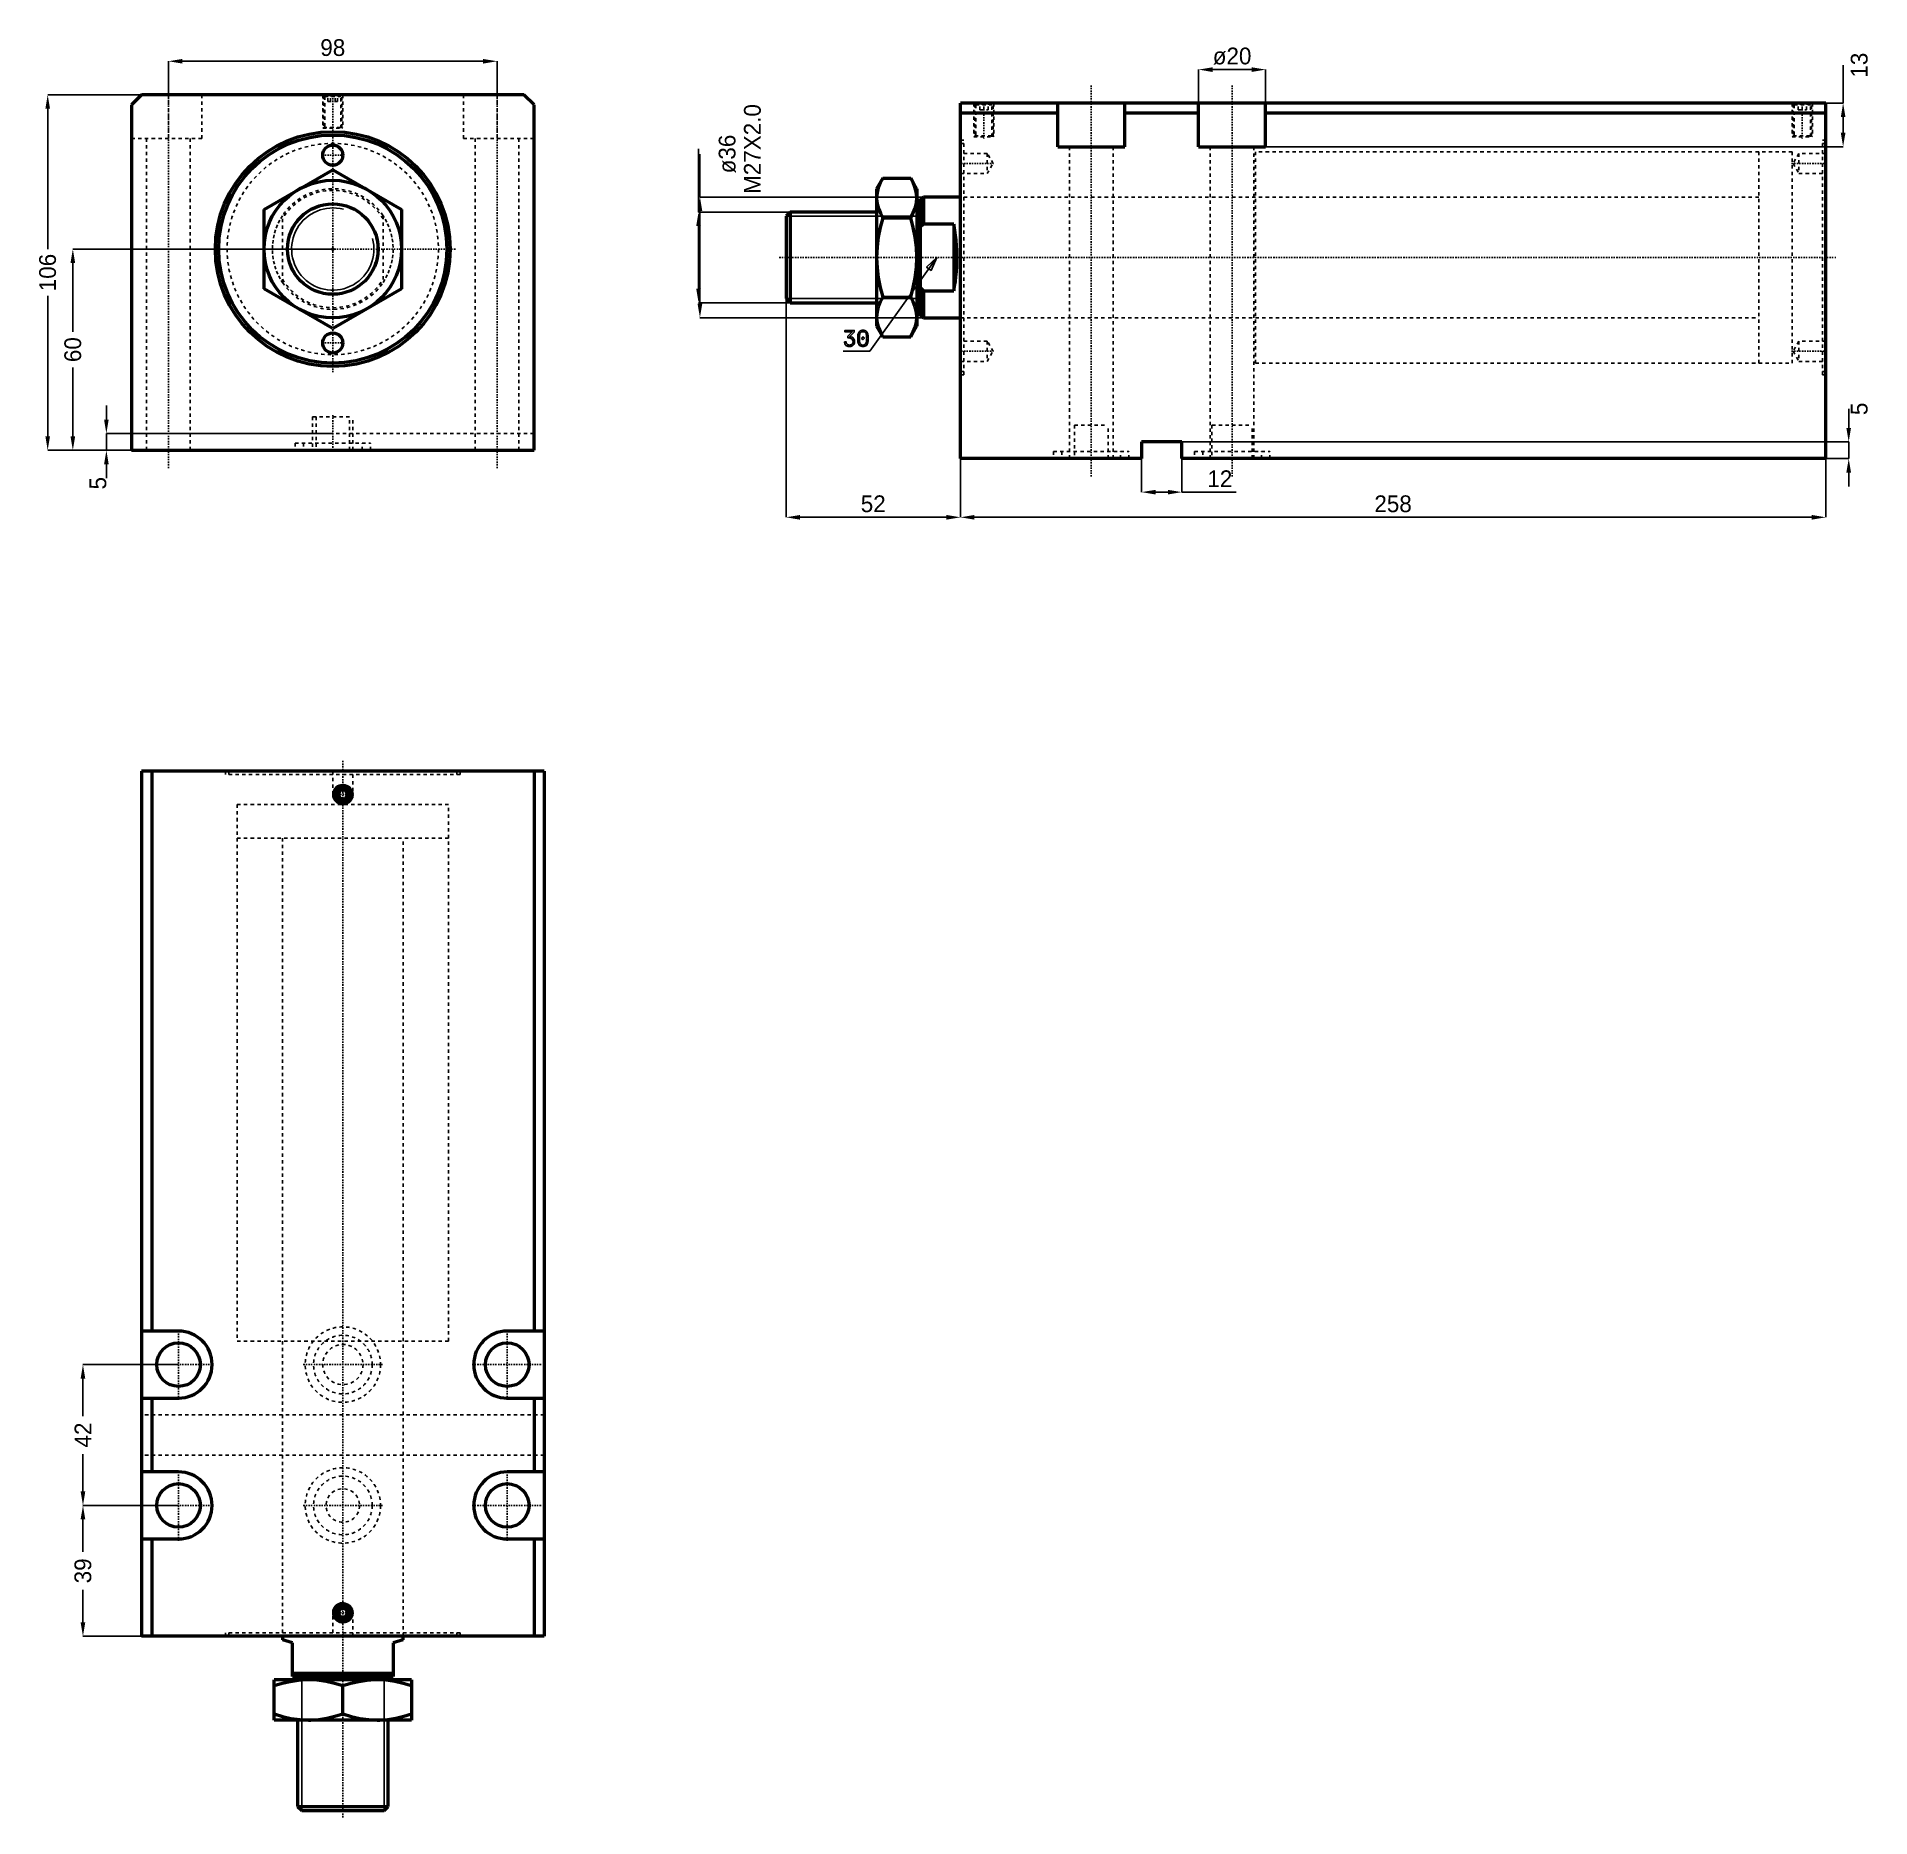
# Model space of a CAD drawing. Header units: millimetres. Extents: x -88 to 458, y -468 to 63.
import ezdxf

# ---------------------------------------------------------------- set-up
doc = ezdxf.new("R2010")
doc.units = ezdxf.units.MM
doc.linetypes.add('Center', pattern=[1.5, 0.45, -0.5, 0.05, -0.5])
doc.linetypes.add('Dashed', pattern=[2, 1, -1])
for name, color, linetype, lineweight in [('2d ConnectionPoints', 7, 'Continuous', 50), ('AM_0', 7, 'Continuous', 50), ('AM_5', 3, 'Continuous', 25), ('AM_7', 7, 'Center', 25), ('AM_9', 6, 'Dashed', 25)]:
    doc.layers.add(name, color=color, linetype=linetype, lineweight=lineweight)
doc.dimstyles.new('ISO-25', dxfattribs={"dimtxt": 2.5, "dimasz": 2.5, "dimexe": 1.25, "dimexo": 0.625, "dimtad": 1, "dimtxsty": 'Standard', "dimcen": 2.5, "dimadec": 0, "dimazin": 0, "dimtfac": 1, "dimtmove": 0, "dimatfit": 3, "dimfxl": 0, "dimarcsym": 0})

# ---------------------------------------------------------------- blocks, each defined once
blk = doc.blocks.new('1_JECX_MF_EXLA_63_150_0_rod__0_in_JECX_MF_160_EXLA_63_150_0__0')
at = {"layer": 'AM_0'}
for p, q in [((-20.5, 11.84), (0, 23.67)), ((0, 23.67), (20.5, 11.84)), ((-20.5, -11.84), (-20.5, 11.84)), ((20.5, 11.84), (20.5, -11.84)), ((0, -23.67), (-20.5, -11.84)), ((20.5, -11.84), (0, -23.67))]:
    blk.add_line(p, q, dxfattribs=at)
for radius in [20.5, 13.5]:
    blk.add_circle((0, 0), radius, dxfattribs=at)
at = {"layer": 'AM_5'}
blk.add_arc((0, 0), 12.27, 75, 15, dxfattribs=at)
at = {"layer": 'AM_9'}
for p, q in [((-15, -9.95), (-15, 9.95)), ((15, 9.95), (15, -9.95))]:
    blk.add_line(p, q, dxfattribs=at)
for points in [[(-15, 9.95), (-15.81, 8.6), (-16.5, 7.19), (-17.06, 5.73), (-17.5, 4.22), (-17.8, 2.68), (-17.97, 1.12), (-17.99, -0.45), (-17.89, -2.02), (-17.64, -3.57), (-17.26, -5.1), (-16.75, -6.58), (-16.12, -8.02), (-15.36, -9.39), (-15, -9.95)], [(15, -9.95), (15.81, -8.6), (16.5, -7.19), (17.06, -5.73), (17.5, -4.22), (17.8, -2.68), (17.97, -1.12), (17.99, 0.45), (17.89, 2.02), (17.64, 3.57), (17.26, 5.1), (16.75, 6.58), (16.12, 8.02), (15.36, 9.39), (15, 9.95)]]:
    blk.add_lwpolyline(points, dxfattribs=at)
blk.add_circle((0, 0), 13.27, dxfattribs=at)
for radius, start, end in [(18, 33.5573, 146.4427), (17.5, 31.0027, 148.9973), (17.5, 211.0027, 328.9973), (18, 213.5573, 326.4427)]:
    blk.add_arc((0, 0), radius, start, end, dxfattribs=at)
blk = doc.blocks.new('2_JECX_MF_EXLA_63_150_0_body__0_in_JECX_MF_160_EXLA_63_150_0__0')
at = {"layer": 'AM_0'}
for p, q in [((-57, 46), (-60, 43)), ((57, 46), (-57, 46)), ((60, 43), (57, 46)), ((-60, 43), (-60, -60)), ((60, -60), (60, 43)), ((-60, -60), (60, -60))]:
    blk.add_line(p, q, dxfattribs=at)
for centre, radius in [((0, 0), 35), ((0, 0), 34), ((0, 28), 3), ((0, -28), 3)]:
    blk.add_circle(centre, radius, dxfattribs=at)
at = {"layer": 'AM_5', "linetype": 'Dashed'}
for p, q in [((-3, 46), (-3, 36)), ((3, 46), (3, 36))]:
    blk.add_line(p, q, dxfattribs=at)
at = {"layer": 'AM_7'}
for p, q in [((-49, 51.3), (-49, -65.3)), ((49, 51.3), (49, -65.3)), ((0, -36.75), (0, 46.5)), ((-3.15, 28), (3.15, 28)), ((-36.75, 0), (36.75, 0)), ((-3.15, -28), (3.15, -28)), ((0, -49.5), (0, -60.5))]:
    blk.add_line(p, q, dxfattribs=at)
at = {"layer": 'AM_9'}
for p, q in [((-49, 33), (-49, 46)), ((-39, 33), (-39, 46)), ((-3, 46), (-2.73, 45.73)), ((-2.73, 45.73), (-2.73, 36.27)), ((-2.73, 45.73), (2.73, 45.73)), ((-1.9, 46), (-2.4, 45.5)), ((-2.4, 45.5), (-2.4, 36)), ((-2.4, 45.5), (2.4, 45.5)), ((-1.44, 44), (-1.44, 46)), ((-1.44, 44), (1.44, 44)), ((-0.72, 44), (-0.72, 46)), ((0.72, 44), (0.72, 46)), ((1.44, 44), (1.44, 46)), ((2.4, 45.5), (1.9, 46)), ((2.4, 36), (2.4, 45.5)), ((2.73, 45.73), (3, 46)), ((2.73, 36.27), (2.73, 45.73)), ((39, 46), (39, 33)), ((49, 33), (49, 46)), ((-60, 33), (-39, 33)), ((-55.5, 33), (-55.5, -60)), ((-42.5, -60), (-42.5, 33)), ((-2.73, 36.27), (-3, 36)), ((-3, 36), (3, 36)), ((-2.73, 36.27), (2.73, 36.27)), ((3, 36), (2.73, 36.27)), ((39, 33), (60, 33)), ((42.5, 33), (42.5, -60)), ((55.5, -60), (55.5, 33)), ((-6, -50), (6, -50)), ((-6, -50), (-6, -60)), ((-5, -50), (-5, -60)), ((5, -60), (5, -50)), ((6, -60), (6, -50)), ((60, -55), (-60, -55)), ((-11.25, -57.9), (11.25, -57.9)), ((-11.25, -57.9), (-11.25, -60)), ((-8.75, -57.9), (-8.75, -60)), ((8.75, -60), (8.75, -57.9)), ((11.25, -60), (11.25, -57.9))]:
    blk.add_line(p, q, dxfattribs=at)
blk.add_circle((0, 0), 31.5, dxfattribs=at)
blk = doc.blocks.new('*D3')
at = {"layer": 'AM_5', "color": 0, "lineweight": -2}
for p, q in [((-49, 46), (-49, 56)), ((-44.83, 56), (44.83, 56)), ((49, 46), (49, 56))]:
    blk.add_line(p, q, dxfattribs=at)
at = {"layer": 'AM_5', "color": 0}
for points in [[(-44.83, 56.69), (-44.83, 55.31), (-49, 56)], [(44.83, 55.31), (44.83, 56.69), (49, 56)]]:
    blk.add_solid(points, dxfattribs=at)
at = {"layer": 'Defpoints', "color": 0}
for p in [(49, 56), (-49, 46), (49, 46)]:
    blk.add_point(p, dxfattribs=at)
at = {"layer": 'AM_5', "color": 0, "insert": (0, 60.05), "char_height": 5, "attachment_point": 5}
blk.add_mtext('98', dxfattribs=at)
blk = doc.blocks.new('*D4')
at = {"layer": 'AM_5', "color": 0, "lineweight": -2}
for p, q in [((-57, 46), (-85, 46)), ((-85, 41.83), (-85, -0.03)), ((-85, -55.83), (-85, -13.97)), ((-60, -60), (-85, -60))]:
    blk.add_line(p, q, dxfattribs=at)
at = {"layer": 'AM_5', "color": 0}
for points in [[(-84.31, 41.83), (-85.69, 41.83), (-85, 46)], [(-85.69, -55.83), (-84.31, -55.83), (-85, -60)]]:
    blk.add_solid(points, dxfattribs=at)
at = {"layer": 'Defpoints', "color": 0}
for p in [(-57, 46), (-85, -60), (-60, -60)]:
    blk.add_point(p, dxfattribs=at)
at = {"layer": 'AM_5', "color": 0, "insert": (-85, -7), "char_height": 5, "attachment_point": 5, "rotation": 90}
blk.add_mtext('106', dxfattribs=at)
blk = doc.blocks.new('*D5')
at = {"layer": 'AM_5', "color": 0, "lineweight": -2}
for p, q in [((0, 0), (-77.5, 0)), ((-77.5, -4.17), (-77.5, -24.69)), ((-77.5, -55.83), (-77.5, -35.31)), ((-60, -60), (-77.5, -60))]:
    blk.add_line(p, q, dxfattribs=at)
at = {"layer": 'AM_5', "color": 0}
for points in [[(-76.81, -4.17), (-78.19, -4.17), (-77.5, 0)], [(-78.19, -55.83), (-76.81, -55.83), (-77.5, -60)]]:
    blk.add_solid(points, dxfattribs=at)
at = {"layer": 'Defpoints', "color": 0}
for p in [(0, 0), (-77.5, -60), (-60, -60)]:
    blk.add_point(p, dxfattribs=at)
at = {"layer": 'AM_5', "color": 0, "insert": (-77.5, -30), "char_height": 5, "attachment_point": 5, "rotation": 90}
blk.add_mtext('60', dxfattribs=at)
blk = doc.blocks.new('*D6')
at = {"layer": 'AM_5', "color": 0, "lineweight": -2}
for p, q in [((-67.5, -50.83), (-67.5, -46.67)), ((0, -55), (-67.5, -55)), ((-67.5, -55), (-67.5, -60)), ((-60, -60), (-67.5, -60)), ((-67.5, -64.17), (-67.5, -68.33))]:
    blk.add_line(p, q, dxfattribs=at)
at = {"layer": 'AM_5', "color": 0}
for points in [[(-68.19, -50.83), (-66.81, -50.83), (-67.5, -55)], [(-66.81, -64.17), (-68.19, -64.17), (-67.5, -60)]]:
    blk.add_solid(points, dxfattribs=at)
at = {"layer": 'Defpoints', "color": 0}
for p in [(-67.5, -60), (-60, -60), (0, -55)]:
    blk.add_point(p, dxfattribs=at)
at = {"layer": 'AM_5', "color": 0, "insert": (-70, -69.83), "char_height": 5, "attachment_point": 5, "rotation": 90}
blk.add_mtext('5', dxfattribs=at)
blk = doc.blocks.new('1_JECX_MF_EXLA_63_150_0_rod__0_in_JECX_MF_160_EXLA_63_150_0__4')
at = {"layer": 'AM_0'}
for p, q in [((-18, 0), (-18, -1.03)), ((18, -1.03), (18, 0)), ((-15, -2), (-18, -1.03)), ((-15, -12), (-15, -2)), ((18, -1.03), (15, -2)), ((15, -2), (15, -12)), ((-20.5, -25), (-20.5, -13)), ((20.5, -13), (-20.5, -13)), ((-15, -11), (15, -11)), ((-15, -12), (15, -12)), ((-12.27, -12), (-13.27, -13)), ((0, -23.17), (0, -14.83)), ((13.27, -13), (12.27, -12)), ((20.5, -13), (20.5, -25)), ((20.5, -25), (-20.5, -25)), ((-13.5, -25), (-13.5, -50.77)), ((13.5, -50.77), (13.5, -25)), ((-13.5, -50.77), (13.5, -50.77)), ((-13.5, -50.77), (-12.27, -52)), ((-12.27, -52), (12.27, -52)), ((12.27, -52), (13.5, -50.77))]:
    blk.add_line(p, q, dxfattribs=at)
for points in [[(-10.25, -13), (-10.98, -13.01), (-13.37, -13.18), (-15.75, -13.55), (-18.14, -14.12), (-20.5, -14.83)], [(0, -14.83), (-2.49, -14.08), (-5.02, -13.5), (-7.63, -13.13), (-10.25, -13)], [(10.25, -13), (9.52, -13.01), (7.13, -13.18), (4.75, -13.55), (2.36, -14.12), (0, -14.83)], [(20.5, -14.83), (18.01, -14.08), (15.48, -13.5), (12.87, -13.13), (10.25, -13)], [(-20.5, -23.17), (-18.01, -23.92), (-15.48, -24.5), (-12.87, -24.87), (-10.25, -25)], [(-10.25, -25), (-9.52, -24.99), (-7.13, -24.82), (-4.75, -24.45), (-2.36, -23.88), (0, -23.17)], [(0, -23.17), (2.49, -23.92), (5.02, -24.5), (7.63, -24.87), (10.25, -25)], [(10.25, -25), (10.98, -24.99), (13.37, -24.82), (15.75, -24.45), (18.14, -23.88), (20.5, -23.17)]]:
    blk.add_lwpolyline(points, dxfattribs=at)
at = {"layer": 'AM_5'}
for p, q in [((-12.27, -52), (-12.27, -12)), ((12.27, -52), (12.27, -12))]:
    blk.add_line(p, q, dxfattribs=at)
at = {"layer": 'AM_7'}
blk.add_line((0, -54), (0, 261), dxfattribs=at)
at = {"layer": 'AM_9'}
for p, q in [((-31.5, 248), (31.5, 248)), ((-31.5, 248), (-31.5, 238)), ((31.5, 238), (31.5, 248)), ((-31.5, 238), (31.5, 238)), ((-18, 238), (-18, 0)), ((18, 0), (18, 238))]:
    blk.add_line(p, q, dxfattribs=at)
blk = doc.blocks.new('2_JECX_MF_EXLA_63_150_0_body__0_in_JECX_MF_160_EXLA_63_150_0__4')
at = {"layer": 'AM_0'}
for p, q in [((60, 258), (-60, 258)), ((-60, 258), (-60, 0)), ((-57, 258), (-57, 91)), ((57, 258), (57, 91)), ((60, 258), (60, 0)), ((-0.72, 252.25), (-1.44, 251)), ((0.72, 252.25), (-0.72, 252.25)), ((1.44, 251), (0.72, 252.25)), ((-1.44, 251), (-0.72, 249.75)), ((-0.72, 249.75), (0.72, 249.75)), ((0.72, 249.75), (1.44, 251)), ((-49, 91), (-60, 91)), ((60, 91), (49, 91)), ((-60, 71), (-49, 71)), ((-57, 71), (-57, 49)), ((49, 71), (60, 71)), ((57, 71), (57, 49)), ((-49, 49), (-60, 49)), ((60, 49), (49, 49)), ((-60, 29), (-49, 29)), ((-57, 29), (-57, 0)), ((49, 29), (60, 29)), ((57, 29), (57, 0)), ((-0.72, 8.25), (-1.44, 7)), ((-1.44, 7), (-0.72, 5.75)), ((0.72, 8.25), (-0.72, 8.25)), ((-0.72, 5.75), (0.72, 5.75)), ((1.44, 7), (0.72, 8.25)), ((0.72, 5.75), (1.44, 7)), ((60, 0), (-60, 0))]:
    blk.add_line(p, q, dxfattribs=at)
for centre, radius in [((0, 251), 2.73), ((0, 251), 2.4), ((0, 251), 1.9), ((-49, 81), 6.5), ((49, 81), 6.5), ((-49, 39), 6.5), ((49, 39), 6.5), ((0, 7), 2.73), ((0, 7), 2.4), ((0, 7), 1.9)]:
    blk.add_circle(centre, radius, dxfattribs=at)
for centre, start, end in [((-49, 81), 270, 90), ((49, 81), 90, 270), ((-49, 39), 270, 90), ((49, 39), 90, 270)]:
    blk.add_arc(centre, 10, start, end, dxfattribs=at)
at = {"layer": 'AM_5'}
for centre in [(0, 251), (0, 7)]:
    blk.add_arc(centre, 3, 75, 15, dxfattribs=at)
at = {"layer": 'AM_7'}
for p, q in [((-3.15, 251), (3.15, 251)), ((-49, 70.5), (-49, 91.5)), ((49, 70.5), (49, 91.5)), ((-59.5, 81), (-38.5, 81)), ((-11.81, 81), (11.81, 81)), ((38.5, 81), (59.5, 81)), ((-49, 28.5), (-49, 49.5)), ((49, 28.5), (49, 49.5)), ((-59.5, 39), (-38.5, 39)), ((-11.81, 39), (11.81, 39)), ((38.5, 39), (59.5, 39)), ((-3.15, 7), (3.15, 7))]:
    blk.add_line(p, q, dxfattribs=at)
at = {"layer": 'AM_9'}
for p, q in [((-35, 258), (-35, 257)), ((35, 257), (-35, 257)), ((-34, 258), (-34, 257)), ((-3, 258), (-3, 250)), ((3, 250), (3, 258)), ((34, 257), (34, 258)), ((35, 257), (35, 258)), ((-31.5, 248), (31.5, 248)), ((-31.5, 248), (-31.5, 88)), ((-3, 250), (3, 250)), ((-3, 250), (0, 248.27)), ((0, 248.27), (3, 250)), ((31.5, 88), (31.5, 248)), ((-31.5, 88), (31.5, 88)), ((-18, 88), (-18, 0)), ((18, 0), (18, 88)), ((60, 66), (-60, 66)), ((60, 54), (-60, 54)), ((0, 9.73), (-3, 8)), ((-3, 8), (-3, 0)), ((-3, 8), (3, 8)), ((3, 8), (0, 9.73)), ((3, 0), (3, 8)), ((35, 1), (-35, 1)), ((-35, 1), (-35, 0)), ((-34, 1), (-34, 0)), ((34, 0), (34, 1)), ((35, 0), (35, 1))]:
    blk.add_line(p, q, dxfattribs=at)
for centre, radius in [((0, 81), 11.25), ((0, 81), 8.75), ((0, 81), 6), ((0, 39), 11.25), ((0, 39), 8.75), ((0, 39), 5)]:
    blk.add_circle(centre, radius, dxfattribs=at)
blk = doc.blocks.new('*D12')
at = {"layer": 'AM_5', "color": 0, "lineweight": -2}
for p, q in [((-45.98, -332.66), (-74.48, -332.66)), ((-74.48, -336.82), (-74.48, -347.99)), ((-74.48, -370.49), (-74.48, -359.32)), ((-45.98, -374.66), (-74.48, -374.66))]:
    blk.add_line(p, q, dxfattribs=at)
at = {"layer": 'AM_5', "color": 0}
for points in [[(-75.18, -336.82), (-73.79, -336.82), (-74.48, -332.66)], [(-75.18, -370.49), (-73.79, -370.49), (-74.48, -374.66)]]:
    blk.add_solid(points, dxfattribs=at)
at = {"layer": 'Defpoints', "color": 0}
for p in [(-74.48, -332.66), (-45.98, -332.66), (-45.98, -374.66)]:
    blk.add_point(p, dxfattribs=at)
at = {"layer": 'AM_5', "color": 0, "insert": (-74.48, -353.66), "char_height": 5, "attachment_point": 5, "rotation": 90}
blk.add_mtext('42', dxfattribs=at)
blk = doc.blocks.new('*D13')
at = {"layer": 'AM_5', "color": 0, "lineweight": -2}
for p, q in [((-45.98, -374.66), (-74.48, -374.66)), ((-74.48, -378.82), (-74.48, -388.49)), ((-74.48, -409.49), (-74.48, -399.82)), ((-56.98, -413.66), (-74.48, -413.66))]:
    blk.add_line(p, q, dxfattribs=at)
at = {"layer": 'AM_5', "color": 0}
for points in [[(-75.18, -378.82), (-73.79, -378.82), (-74.48, -374.66)], [(-75.18, -409.49), (-73.79, -409.49), (-74.48, -413.66)]]:
    blk.add_solid(points, dxfattribs=at)
at = {"layer": 'Defpoints', "color": 0}
for p in [(-45.98, -374.66), (-74.48, -413.66), (-56.98, -413.66)]:
    blk.add_point(p, dxfattribs=at)
at = {"layer": 'AM_5', "color": 0, "insert": (-74.48, -394.16), "char_height": 5, "attachment_point": 5, "rotation": 90}
blk.add_mtext('39', dxfattribs=at)
blk = doc.blocks.new('1_JECX_MF_EXLA_63_150_0_rod__0_in_JECX_MF_160_EXLA_63_150_0__2')
at = {"layer": 'AM_0'}
for p, q in [((-23.17, 23.67), (-25, 20.5)), ((-23.17, 23.67), (-14.83, 23.67)), ((-13, 20.5), (-14.83, 23.67)), ((-25, 20.5), (-25, -20.5)), ((-13, 20.5), (-13, -20.5)), ((-11, 18), (-12, 17.5)), ((-12, 17.5), (-12, -17.5)), ((0, 18), (-11, 18)), ((-11, 18), (-11, 9.95)), ((-50.77, 13.5), (-52, 12.27)), ((-52, 12.27), (-52, -12.27)), ((-25, 13.5), (-50.77, 13.5)), ((-50.77, 13.5), (-50.77, -13.5)), ((-23.17, 11.84), (-14.83, 11.84)), ((-12, 12.27), (-13, 13.27)), ((-11, 9.95), (-12, 9.01)), ((-2, 9.95), (-11, 9.95)), ((-2, 9.95), (-2, -9.95)), ((-12, -9.01), (-11, -9.95)), ((-11, -9.95), (-2, -9.95)), ((-11, -9.95), (-11, -18)), ((-52, -12.27), (-50.77, -13.5)), ((-50.77, -13.5), (-25, -13.5)), ((-23.17, -11.84), (-14.83, -11.84)), ((-13, -13.27), (-12, -12.27)), ((-25, -20.5), (-23.17, -23.67)), ((-14.83, -23.67), (-13, -20.5)), ((-12, -17.5), (-11, -18)), ((-11, -18), (0, -18)), ((-23.17, -23.67), (-14.83, -23.67))]:
    blk.add_line(p, q, dxfattribs=at)
for points in [[(-23.17, 23.67), (-23.92, 22.23), (-24.5, 20.77), (-24.87, 19.27), (-25, 17.75)], [(-13, 17.75), (-13.01, 18.17), (-13.18, 19.56), (-13.55, 20.93), (-14.12, 22.31), (-14.83, 23.67)], [(-25, 17.75), (-24.99, 17.33), (-24.82, 15.95), (-24.45, 14.58), (-23.88, 13.2), (-23.17, 11.84)], [(-14.83, 11.84), (-14.08, 13.28), (-13.5, 14.73), (-13.13, 16.24), (-13, 17.75)], [(-23.17, 11.84), (-23.92, 8.96), (-24.5, 6.04), (-24.87, 3.03), (-25, 0)], [(-13, 0), (-13, 0.14), (-13.13, 3.08), (-13.5, 5.99), (-14.08, 8.93), (-14.83, 11.84)], [(-2, -9.95), (-1.74, -8.6), (-1.51, -7.19), (-1.33, -5.73), (-1.19, -4.22), (-1.09, -2.68), (-1.04, -1.12), (-1.03, 0.45), (-1.06, 2.02), (-1.14, 3.57), (-1.26, 5.1), (-1.43, 6.58), (-1.64, 8.02), (-1.88, 9.39), (-2, 9.95)], [(-25, 0), (-25, -0.14), (-24.87, -3.08), (-24.5, -5.99), (-23.92, -8.93), (-23.17, -11.84)], [(-14.83, -11.84), (-14.08, -8.96), (-13.5, -6.04), (-13.13, -3.03), (-13, 0)], [(-23.17, -11.84), (-23.92, -13.28), (-24.5, -14.73), (-24.87, -16.24), (-25, -17.75)], [(-13, -17.75), (-13.01, -17.33), (-13.18, -15.95), (-13.55, -14.58), (-14.12, -13.2), (-14.83, -11.84)], [(-25, -17.75), (-24.99, -18.17), (-24.82, -19.56), (-24.45, -20.93), (-23.88, -22.31), (-23.17, -23.67)], [(-14.83, -23.67), (-14.08, -22.23), (-13.5, -20.77), (-13.13, -19.27), (-13, -17.75)]]:
    blk.add_lwpolyline(points, dxfattribs=at)
at = {"layer": 'AM_5'}
for p, q in [((-52, 12.27), (-12, 12.27)), ((-52, -12.27), (-12, -12.27))]:
    blk.add_line(p, q, dxfattribs=at)
at = {"layer": 'AM_7'}
blk.add_line((-54, 0), (261, 0), dxfattribs=at)
at = {"layer": 'AM_9'}
for p, q in [((248, 31.5), (238, 31.5)), ((238, 31.5), (238, -31.5)), ((248, 31.5), (248, -31.5)), ((238, 18), (0, 18)), ((0, -18), (238, -18)), ((238, -31.5), (248, -31.5))]:
    blk.add_line(p, q, dxfattribs=at)
blk = doc.blocks.new('2_JECX_MF_EXLA_63_150_0_body__0_in_JECX_MF_160_EXLA_63_150_0__2')
at = {"layer": 'AM_0'}
for p, q in [((0, -60), (0, 46)), ((258, 46), (0, 46)), ((29, 33), (29, 46)), ((49, 33), (49, 46)), ((71, 33), (71, 46)), ((91, 33), (91, 46)), ((258, -60), (258, 46)), ((29, 43), (0, 43)), ((71, 43), (49, 43)), ((258, 43), (91, 43)), ((29, 33), (49, 33)), ((71, 33), (91, 33)), ((54, -60), (0, -60)), ((54, -55), (54, -60)), ((66, -55), (54, -55)), ((66, -60), (66, -55)), ((258, -60), (66, -60))]:
    blk.add_line(p, q, dxfattribs=at)
at = {"layer": 'AM_5', "linetype": 'Dashed'}
for p, q in [((4, 46), (4, 36)), ((10, 46), (10, 36)), ((248, 46), (248, 36)), ((254, 46), (254, 36))]:
    blk.add_line(p, q, dxfattribs=at)
at = {"layer": 'AM_7'}
for p, q in [((39, 51.3), (39, -65.3)), ((81, 51.3), (81, -65.3)), ((7, 46.5), (7, 35.5)), ((251, 46.5), (251, 35.5)), ((-0.49, 28), (10.22, 28)), ((247.78, 28), (258.49, 28)), ((-0.49, -28), (10.22, -28)), ((247.78, -28), (258.49, -28))]:
    blk.add_line(p, q, dxfattribs=at)
at = {"layer": 'AM_9'}
for p, q in [((4, 46), (4.27, 45.73)), ((4.27, 45.73), (4.27, 36.27)), ((4.27, 45.73), (9.73, 45.73)), ((5.1, 46), (4.6, 45.5)), ((4.6, 45.5), (4.6, 36)), ((4.6, 45.5), (9.4, 45.5)), ((5.75, 44), (5.75, 46)), ((5.75, 44), (8.25, 44)), ((7, 44), (7, 46)), ((8.25, 44), (8.25, 46)), ((9.4, 45.5), (8.9, 46)), ((9.4, 36), (9.4, 45.5)), ((9.73, 45.73), (10, 46)), ((9.73, 36.27), (9.73, 45.73)), ((248, 46), (248.27, 45.73)), ((248.27, 45.73), (248.27, 36.27)), ((248.27, 45.73), (253.73, 45.73)), ((249.1, 46), (248.6, 45.5)), ((248.6, 45.5), (248.6, 36)), ((248.6, 45.5), (253.4, 45.5)), ((249.75, 44), (249.75, 46)), ((249.75, 44), (252.25, 44)), ((251, 44), (251, 46)), ((252.25, 44), (252.25, 46)), ((253.4, 45.5), (252.9, 46)), ((253.4, 36), (253.4, 45.5)), ((253.73, 45.73), (254, 46)), ((253.73, 36.27), (253.73, 45.73)), ((1, 35), (0, 35)), ((1, 34), (0, 34)), ((1, -35), (1, 35)), ((4.27, 36.27), (4, 36)), ((4, 36), (10, 36)), ((4.27, 36.27), (9.73, 36.27)), ((10, 36), (9.73, 36.27)), ((32.5, 33), (32.5, -60)), ((45.5, -60), (45.5, 33)), ((74.5, 33), (74.5, -60)), ((87.5, -60), (87.5, 33)), ((248.27, 36.27), (248, 36)), ((248, 36), (254, 36)), ((248.27, 36.27), (253.73, 36.27)), ((254, 36), (253.73, 36.27)), ((257, -35), (257, 35)), ((258, 35), (257, 35)), ((258, 34), (257, 34)), ((8, 31), (0, 31)), ((9.73, 28), (8, 31)), ((8, 31), (8, 25)), ((8, 25), (9.73, 28)), ((248, 31.5), (88, 31.5)), ((88, 31.5), (88, -31.5)), ((248, 31.5), (248, -31.5)), ((250, 31), (248.27, 28)), ((248.27, 28), (250, 25)), ((258, 31), (250, 31)), ((250, 31), (250, 25)), ((0, 25), (8, 25)), ((250, 25), (258, 25)), ((88, 18), (0, 18)), ((0, -18), (88, -18)), ((8, -25), (0, -25)), ((9.73, -28), (8, -25)), ((8, -25), (8, -31)), ((250, -25), (248.27, -28)), ((258, -25), (250, -25)), ((250, -25), (250, -31)), ((0, -31), (8, -31)), ((8, -31), (9.73, -28)), ((88, -31.5), (248, -31.5)), ((248.27, -28), (250, -31)), ((250, -31), (258, -31)), ((0, -34), (1, -34)), ((0, -35), (1, -35)), ((257, -34), (258, -34)), ((257, -35), (258, -35)), ((34, -50), (44, -50)), ((34, -50), (34, -60)), ((44, -60), (44, -50)), ((75, -50), (87, -50)), ((75, -50), (75, -60)), ((87, -60), (87, -50)), ((27.75, -57.9), (50.25, -57.9)), ((27.75, -57.9), (27.75, -60)), ((30.25, -57.9), (30.25, -60)), ((47.75, -60), (47.75, -57.9)), ((50.25, -60), (50.25, -57.9)), ((69.75, -57.9), (92.25, -57.9)), ((69.75, -57.9), (69.75, -60)), ((72.25, -57.9), (72.25, -60)), ((89.75, -60), (89.75, -57.9)), ((92.25, -60), (92.25, -57.9))]:
    blk.add_line(p, q, dxfattribs=at)
blk = doc.blocks.new('*D25')
at = {"layer": 'AM_5', "color": 0, "lineweight": -2}
for p, q in [((258.13, 43.51), (258.13, 53.51)), ((262.3, 53.51), (273.97, 53.51)), ((278.13, 43.51), (278.13, 53.51))]:
    blk.add_line(p, q, dxfattribs=at)
at = {"layer": 'AM_5', "color": 0}
for points in [[(262.3, 54.2), (262.3, 52.81), (258.13, 53.51)], [(273.97, 54.2), (273.97, 52.81), (278.13, 53.51)]]:
    blk.add_solid(points, dxfattribs=at)
at = {"layer": 'Defpoints', "color": 0}
for p in [(278.13, 53.51), (258.13, 43.51), (278.13, 43.51)]:
    blk.add_point(p, dxfattribs=at)
at = {"layer": 'AM_5', "color": 0, "insert": (268.13, 57.51), "char_height": 5, "attachment_point": 5}
blk.add_mtext('ø20', dxfattribs=at)
blk = doc.blocks.new('*D26')
at = {"layer": 'AM_5', "color": 0, "lineweight": -2}
for p, q in [((450.3, 43.51), (450.3, 54.84)), ((278.13, 43.51), (450.3, 43.51)), ((450.3, 34.67), (450.3, 39.34)), ((278.13, 30.51), (450.3, 30.51))]:
    blk.add_line(p, q, dxfattribs=at)
at = {"layer": 'AM_5', "color": 0}
for points in [[(449.61, 39.34), (451, 39.34), (450.3, 43.51)], [(449.61, 34.67), (451, 34.67), (450.3, 30.51)]]:
    blk.add_solid(points, dxfattribs=at)
at = {"layer": 'Defpoints', "color": 0}
for p in [(278.13, 43.51), (450.3, 43.51), (278.13, 30.51)]:
    blk.add_point(p, dxfattribs=at)
at = {"layer": 'AM_5', "color": 0, "insert": (455.13, 54.84), "char_height": 5, "attachment_point": 5, "rotation": 90}
blk.add_mtext('13', dxfattribs=at)
blk = doc.blocks.new('*D27')
at = {"layer": 'AM_5', "color": 0, "lineweight": -2}
for p, q in [((187.13, -62.49), (187.13, -79.99)), ((445.13, -62.49), (445.13, -79.99)), ((191.3, -79.99), (440.97, -79.99))]:
    blk.add_line(p, q, dxfattribs=at)
at = {"layer": 'AM_5', "color": 0}
for points in [[(191.3, -79.3), (191.3, -80.69), (187.13, -79.99)], [(440.97, -79.3), (440.97, -80.69), (445.13, -79.99)]]:
    blk.add_solid(points, dxfattribs=at)
at = {"layer": 'Defpoints', "color": 0}
for p in [(187.13, -62.49), (445.13, -62.49), (445.13, -79.99)]:
    blk.add_point(p, dxfattribs=at)
at = {"layer": 'AM_5', "color": 0, "insert": (316.13, -75.99), "char_height": 5, "attachment_point": 5}
blk.add_mtext('258', dxfattribs=at)
blk = doc.blocks.new('*D28')
at = {"layer": 'AM_5', "color": 0, "lineweight": -2}
for p, q in [((135.13, -2.49), (135.13, -79.99)), ((187.13, -62.49), (187.13, -79.99)), ((139.3, -79.99), (182.97, -79.99))]:
    blk.add_line(p, q, dxfattribs=at)
at = {"layer": 'AM_5', "color": 0}
for points in [[(139.3, -79.3), (139.3, -80.69), (135.13, -79.99)], [(182.97, -79.3), (182.97, -80.69), (187.13, -79.99)]]:
    blk.add_solid(points, dxfattribs=at)
at = {"layer": 'Defpoints', "color": 0}
for p in [(135.13, -2.49), (187.13, -62.49), (187.13, -79.99)]:
    blk.add_point(p, dxfattribs=at)
at = {"layer": 'AM_5', "color": 0, "insert": (161.13, -75.99), "char_height": 5, "attachment_point": 5}
blk.add_mtext('52', dxfattribs=at)
blk = doc.blocks.new('*D29')
at = {"layer": 'AM_5', "color": 0, "lineweight": -2}
for p, q in [((109.47, 15.51), (109.47, 28.34)), ((176.13, 15.51), (109.47, 15.51)), ((109.47, -16.33), (109.47, 11.34)), ((176.13, -20.49), (109.47, -20.49))]:
    blk.add_line(p, q, dxfattribs=at)
at = {"layer": 'AM_5', "color": 0}
for points in [[(108.77, 11.34), (110.16, 11.34), (109.47, 15.51)], [(108.77, -16.33), (110.16, -16.33), (109.47, -20.49)]]:
    blk.add_solid(points, dxfattribs=at)
at = {"layer": 'Defpoints', "color": 0}
for p in [(109.47, 15.51), (176.13, 15.51), (176.13, -20.49)]:
    blk.add_point(p, dxfattribs=at)
at = {"layer": 'AM_5', "color": 0, "insert": (117.63, 28.34), "char_height": 5, "attachment_point": 5, "rotation": 90}
blk.add_mtext('ø36', dxfattribs=at)
blk = doc.blocks.new('*D30')
at = {"layer": 'AM_5', "color": 0, "lineweight": -2}
for p, q in [((109.05, 11.01), (109.05, 29.84)), ((136.36, 11.01), (109.05, 11.01)), ((109.05, -11.83), (109.05, 6.84)), ((136.13, -15.99), (109.05, -15.99))]:
    blk.add_line(p, q, dxfattribs=at)
at = {"layer": 'AM_5', "color": 0}
for points in [[(108.36, 6.84), (109.75, 6.84), (109.05, 11.01)], [(108.36, -11.83), (109.75, -11.83), (109.05, -15.99)]]:
    blk.add_solid(points, dxfattribs=at)
at = {"layer": 'Defpoints', "color": 0}
for p in [(109.05, 11.01), (136.36, 11.01), (136.13, -15.99)]:
    blk.add_point(p, dxfattribs=at)
at = {"layer": 'AM_5', "color": 0, "insert": (125.13, 29.84), "char_height": 5, "attachment_point": 5, "rotation": 90}
blk.add_mtext('M27X2.0', dxfattribs=at)
blk = doc.blocks.new('*D31')
at = {"layer": 'AM_5', "color": 0, "lineweight": -2}
for p, q in [((241.13, -57.49), (241.13, -72.49)), ((253.13, -62.49), (253.13, -72.49)), ((245.3, -72.49), (248.97, -72.49)), ((253.13, -72.49), (269.3, -72.49))]:
    blk.add_line(p, q, dxfattribs=at)
at = {"layer": 'AM_5', "color": 0}
for points in [[(245.3, -71.8), (245.3, -73.19), (241.13, -72.49)], [(248.97, -71.8), (248.97, -73.19), (253.13, -72.49)]]:
    blk.add_solid(points, dxfattribs=at)
at = {"layer": 'Defpoints', "color": 0}
for p in [(241.13, -57.49), (253.13, -62.49), (253.13, -72.49)]:
    blk.add_point(p, dxfattribs=at)
at = {"layer": 'AM_5', "color": 0, "insert": (264.47, -68.49), "char_height": 5, "attachment_point": 5}
blk.add_mtext('12', dxfattribs=at)
blk = doc.blocks.new('*D32')
at = {"layer": 'AM_5', "color": 0, "lineweight": -2}
for p, q in [((451.97, -53.33), (451.97, -47.66)), ((241.13, -57.49), (451.97, -57.49)), ((451.97, -62.49), (451.97, -57.49)), ((253.13, -62.49), (451.97, -62.49)), ((451.97, -66.66), (451.97, -70.83))]:
    blk.add_line(p, q, dxfattribs=at)
at = {"layer": 'AM_5', "color": 0}
for points in [[(451.27, -53.33), (452.66, -53.33), (451.97, -57.49)], [(451.27, -66.66), (452.66, -66.66), (451.97, -62.49)]]:
    blk.add_solid(points, dxfattribs=at)
at = {"layer": 'Defpoints', "color": 0}
for p in [(241.13, -57.49), (253.13, -62.49), (451.97, -62.49)]:
    blk.add_point(p, dxfattribs=at)
at = {"layer": 'AM_5', "color": 0, "insert": (455.13, -47.66), "char_height": 5, "attachment_point": 5, "rotation": 90}
blk.add_mtext('5', dxfattribs=at)

msp = doc.modelspace()

# ---------------------------------------------------------------- linework, layer by layer
at = {"layer": '2d ConnectionPoints'}
for p in [(0, 0), (187.134, -2.494), (3.015, -413.656)]:
    msp.add_point(p, dxfattribs=at)
at = {"layer": 'AM_5'}
for p, q in [((160.134, -30.494), (180.134, -2.494)), ((152.134, -30.494), (160.134, -30.494))]:
    msp.add_line(p, q, dxfattribs=at)
for points in [[(180.134, -2.494), (178.39, -6.369), (177.034, -5.4), (180.134, -2.494)], [(153.067, -27.687), (153.067, -27.687), (153.072, -27.797), (153.101, -27.952), (153.101, -27.952), (153.155, -28.094), (153.205, -28.181), (153.205, -28.181), (153.264, -28.262), (153.366, -28.368), (153.366, -28.368), (153.485, -28.457), (153.574, -28.506), (153.574, -28.506), (153.667, -28.547), (153.813, -28.592), (153.813, -28.592), (153.964, -28.615), (154.068, -28.62), (154.068, -28.62), (154.178, -28.615), (154.338, -28.591), (154.338, -28.591), (154.492, -28.546), (154.591, -28.505), (154.591, -28.505), (154.685, -28.455), (154.81, -28.365), (154.81, -28.365), (154.919, -28.258), (154.981, -28.176), (154.981, -28.176), (155.034, -28.089), (155.091, -27.948), (155.091, -27.948), (155.121, -27.795), (155.127, -27.687), (155.127, -27.687), (155.119, -27.534), (155.076, -27.321), (155.076, -27.321), (154.996, -27.131), (154.922, -27.016), (154.922, -27.016), (154.835, -26.912), (154.68, -26.776), (154.68, -26.776), (154.498, -26.664), (154.362, -26.603), (154.362, -26.603), (154.216, -26.554), (153.982, -26.5), (153.982, -26.5), (153.731, -26.471), (153.554, -26.465), (153.554, -26.01), (154.874, -24.717), (152.67, -24.717), (152.67, -24.281), (155.491, -24.281), (155.491, -24.736), (154.142, -26.069), (154.142, -26.069), (154.437, -26.137), (154.812, -26.284), (154.812, -26.284), (155.107, -26.485), (155.259, -26.649), (155.259, -26.649), (155.38, -26.831), (155.511, -27.129), (155.511, -27.129), (155.582, -27.454), (155.595, -27.687), (155.595, -27.687), (155.586, -27.855), (155.538, -28.09), (155.538, -28.09), (155.45, -28.303), (155.368, -28.433), (155.368, -28.433), (155.271, -28.552), (155.107, -28.708), (155.107, -28.708), (154.919, -28.836), (154.781, -28.906), (154.781, -28.906), (154.636, -28.963), (154.413, -29.025), (154.413, -29.025), (154.185, -29.059), (154.029, -29.065), (154.029, -29.065), (153.877, -29.059), (153.658, -29.026), (153.658, -29.026), (153.447, -28.964), (153.312, -28.908), (153.312, -28.908), (153.184, -28.838), (153.011, -28.711), (153.011, -28.711), (152.862, -28.557), (152.776, -28.438), (152.776, -28.438), (152.703, -28.308), (152.623, -28.094), (152.623, -28.094), (152.581, -27.858), (152.573, -27.687), (153.067, -27.687)], [(158.081, -29.059), (158.081, -29.059), (157.835, -29.047), (157.513, -28.984), (157.513, -28.984), (157.245, -28.867), (157.096, -28.76), (157.096, -28.76), (156.968, -28.631), (156.81, -28.405), (156.81, -28.405), (156.692, -28.139), (156.636, -27.939), (156.636, -27.939), (156.593, -27.719), (156.547, -27.349), (156.547, -27.349), (156.522, -26.929), (156.517, -26.621), (156.517, -26.621), (156.522, -26.321), (156.548, -25.909), (156.548, -25.909), (156.594, -25.545), (156.638, -25.328), (156.638, -25.328), (156.695, -25.13), (156.814, -24.866), (156.814, -24.866), (156.973, -24.641), (157.101, -24.514), (157.101, -24.514), (157.25, -24.407), (157.517, -24.291), (157.517, -24.291), (157.838, -24.228), (158.081, -24.216), (158.081, -24.216), (158.325, -24.228), (158.647, -24.291), (158.647, -24.291), (158.915, -24.407), (159.064, -24.514), (159.064, -24.514), (159.192, -24.641), (159.351, -24.865), (159.351, -24.865), (159.471, -25.129), (159.529, -25.326), (159.529, -25.326), (159.572, -25.543), (159.62, -25.907), (159.62, -25.907), (159.646, -26.32), (159.65, -26.621), (159.65, -26.621), (159.645, -26.924), (159.619, -27.34), (159.619, -27.34), (159.569, -27.71), (159.524, -27.931), (159.524, -27.931), (159.464, -28.133), (159.343, -28.401), (159.343, -28.401), (159.182, -28.629), (159.052, -28.758), (159.052, -28.758), (158.903, -28.866), (158.637, -28.984), (158.637, -28.984), (158.32, -29.047), (158.081, -29.059)], [(158.081, -28.63), (158.081, -28.63), (158.252, -28.619), (158.478, -28.565), (158.478, -28.565), (158.666, -28.463), (158.771, -28.37), (158.771, -28.37), (158.862, -28.259), (158.974, -28.067), (158.974, -28.067), (159.057, -27.844), (159.096, -27.677), (159.096, -27.677), (159.126, -27.497), (159.158, -27.197), (159.158, -27.197), (159.176, -26.863), (159.179, -26.621), (159.179, -26.621), (159.176, -26.365), (159.161, -26.019), (159.161, -26.019), (159.132, -25.719), (159.106, -25.544), (159.106, -25.544), (159.07, -25.386), (158.992, -25.175), (158.992, -25.175), (158.883, -24.995), (158.794, -24.892), (158.794, -24.892), (158.689, -24.806), (158.496, -24.712), (158.496, -24.712), (158.261, -24.661), (158.081, -24.652), (158.081, -24.652), (157.902, -24.661), (157.668, -24.712), (157.668, -24.712), (157.476, -24.806), (157.372, -24.892), (157.372, -24.892), (157.284, -24.995), (157.176, -25.175), (157.176, -25.175), (157.098, -25.386), (157.062, -25.544), (157.062, -25.544), (157.036, -25.719), (157.007, -26.019), (157.007, -26.019), (156.992, -26.365), (156.989, -26.621), (156.989, -26.621), (156.992, -26.865), (157.009, -27.201), (157.009, -27.201), (157.04, -27.501), (157.068, -27.681), (157.068, -27.681), (157.107, -27.846), (157.188, -28.067), (157.188, -28.067), (157.299, -28.259), (157.388, -28.37), (157.388, -28.37), (157.493, -28.463), (157.682, -28.565), (157.682, -28.565), (157.908, -28.619), (158.081, -28.63)], [(157.645, -26.621), (158.081, -26.134), (158.516, -26.621), (158.081, -27.063), (157.645, -26.621)]]:
    msp.add_lwpolyline(points, dxfattribs=at)

# ---------------------------------------------------------------- block references
for name, p in [('2_JECX_MF_EXLA_63_150_0_body__0_in_JECX_MF_160_EXLA_63_150_0__0', (0, 0)), ('2_JECX_MF_EXLA_63_150_0_body__0_in_JECX_MF_160_EXLA_63_150_0__2', (187.134, -2.494)), ('1_JECX_MF_EXLA_63_150_0_rod__0_in_JECX_MF_160_EXLA_63_150_0__2', (187.134, -2.494)), ('1_JECX_MF_EXLA_63_150_0_rod__0_in_JECX_MF_160_EXLA_63_150_0__0', (0, 0)), ('1_JECX_MF_EXLA_63_150_0_rod__0_in_JECX_MF_160_EXLA_63_150_0__4', (3.015, -413.656)), ('2_JECX_MF_EXLA_63_150_0_body__0_in_JECX_MF_160_EXLA_63_150_0__4', (3.015, -413.656))]:
    msp.add_blockref(name, p)

# ---------------------------------------------------------------- dimensions: what is measured, and where the dimension line sits
for base, p1, p2, text, picture, middle in [((49, 56), (-49, 46), (49, 46), '98', '*D3', (0, 56)), ((278.134, 53.506), (258.134, 43.506), (278.134, 43.506), 'ø20', '*D25', (268.134, 53.506)), ((187.134, -79.994), (135.134, -2.494), (187.134, -62.494), '52', '*D28', (161.134, -79.994)), ((253.134, -72.494), (241.134, -57.494), (253.134, -62.494), '12', '*D31', (264.467, -72.494)), ((445.134, -79.994), (187.134, -62.494), (445.134, -62.494), '258', '*D27', (316.134, -79.994))]:
    dim = msp.add_linear_dim(base=base, p1=p1, p2=p2, text=text, dimstyle='ISO-25', override={"dimtxt": 5, "dimasz": 4.166667, "dimexe": 0, "dimexo": 0, "dimgap": 1.5}, dxfattribs=at)
    dim.commit()
    dim.dimension.update_dxf_attribs({"geometry": picture, "text_midpoint": middle, "dimtype": 160})
for base, p1, p2, text, picture, middle in [((450.301, 43.506), (278.134, 30.506), (278.134, 43.506), '13', '*D26', (455.134, 54.84)), ((-85, -60), (-57, 46), (-60, -60), '106', '*D4', (-85, -7)), ((109.051, 11.006), (136.134, -15.994), (136.361, 11.006), 'M27X2.0', '*D30', (125.134, 29.84)), ((109.467, 15.506), (176.134, -20.494), (176.134, 15.506), 'ø36', '*D29', (117.634, 28.34)), ((-77.5, -60), (0, 0), (-60, -60), '60', '*D5', (-77.5, -30)), ((-67.5, -60), (0, -55), (-60, -60), '5', '*D6', (-70, -69.833)), ((451.967, -62.494), (241.134, -57.494), (253.134, -62.494), '5', '*D32', (455.134, -47.66)), ((-74.485, -332.656), (-45.985, -374.656), (-45.985, -332.656), '42', '*D12', (-74.485, -353.656)), ((-74.485, -413.656), (-45.985, -374.656), (-56.985, -413.656), '39', '*D13', (-74.485, -394.156))]:
    dim = msp.add_linear_dim(base=base, p1=p1, p2=p2, angle=90, text=text, dimstyle='ISO-25', override={"dimtxt": 5, "dimasz": 4.166667, "dimexe": 0, "dimexo": 0, "dimgap": 1.5}, dxfattribs=at)
    dim.commit()
    dim.dimension.update_dxf_attribs({"geometry": picture, "text_midpoint": middle, "dimtype": 160, "text_rotation": 90})

doc.saveas('drawing.dxf')
